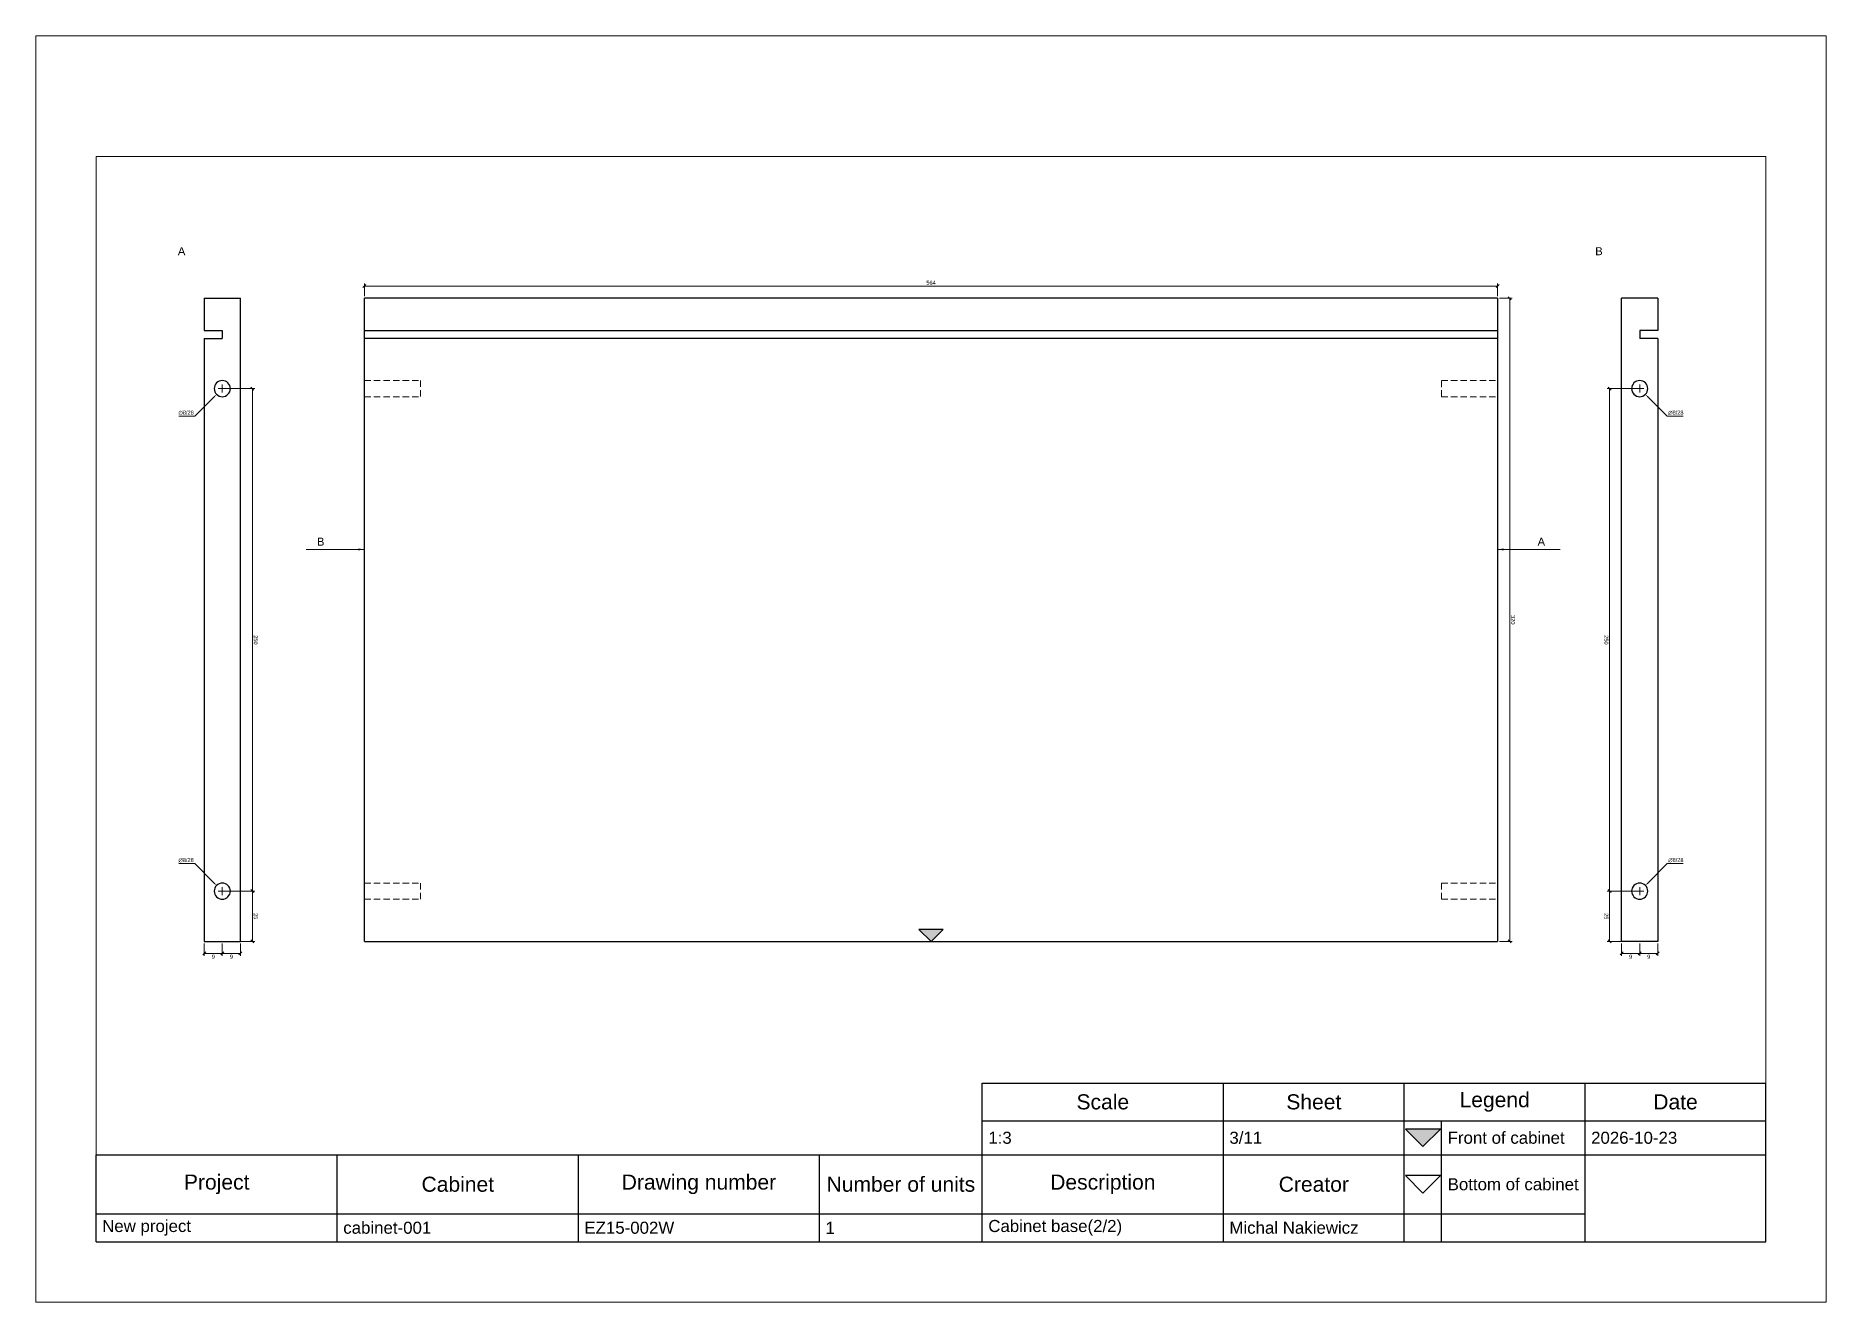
# Paper-space layout 'Cabinet base2' of a CAD drawing. Header units: millimetres. Extents: x -2 to 889, y -2 to 628.
import ezdxf

# ---------------------------------------------------------------- set-up
doc = ezdxf.new("R2010")
doc.units = ezdxf.units.MM
doc.linetypes.add('HIDDEN2', pattern=[4.7625, 3.175, -1.5875])
doc.layers.get('0').update_dxf_attribs({"true_color": 0xc2ced6})
for name, color, linetype, true_color in [('New project_cabinet-001_Cabinet base_Machining group1_View from left', 1, 'Continuous', 0xff0000), ('New project_cabinet-001_Cabinet base_Machining group1_View from right', 1, 'Continuous', 0xff0000), ('New project_cabinet-001_Cabinet base_Machining group_View from left', 1, 'Continuous', 0xff0000), ('New project_cabinet-001_Cabinet base_Machining group_View from right', 1, 'Continuous', 0xff0000), ('New project_cabinet-001_Cabinet base_View from above', 1, 'Continuous', 0xff0000), ('New project_cabinet-001_Cabinet base_View from left', 1, 'Continuous', 0xff0000), ('New project_cabinet-001_Cabinet base_View from right', 1, 'Continuous', 0xff0000)]:
    doc.layers.add(name, color=color, linetype=linetype, true_color=true_color)
doc.layers.add('TitleBlock', color=7, linetype='Continuous')
doc.styles.add('Blum_Dimension', font='arial.ttf', dxfattribs={"height": 2})
doc.styles.add('Blum_Titleblock_Header', font='arial.ttf', dxfattribs={"height": 2.5})
doc.styles.add('Blum_Titleblock_Value', font='arial.ttf', dxfattribs={"height": 2})
doc.styles.add('Blum_ViewInfo', font='arial.ttf', dxfattribs={"height": 4})
doc.dimstyles.new('Blum_Default', dxfattribs={"dimtxt": 2, "dimasz": 1.5, "dimexe": 1.25, "dimexo": 1, "dimtad": 1, "dimtxsty": 'Blum_Dimension', "dimblk": 'OBLIQUE', "dimcen": 2, "dimadec": 0, "dimazin": 2, "dimtfac": 1, "dimtix": 1, "dimtmove": 0, "dimatfit": 3, "dimfxl": 0, "dimlwd": 5, "dimlwe": 5, "dimarcsym": 0})
doc.dimstyles.new('Blum_Default$4', dxfattribs={"dimtxt": 2, "dimasz": 1.5, "dimexe": 1.25, "dimexo": 1, "dimtad": 1, "dimtih": 1, "dimtoh": 1, "dimtxsty": 'Blum_Dimension', "dimblk1": 'OBLIQUE', "dimsah": 1, "dimcen": 2, "dimadec": 0, "dimazin": 2, "dimtfac": 1, "dimtofl": 0, "dimtmove": 0, "dimatfit": 3, "dimfxl": 0, "dimlwd": 5, "dimlwe": 5, "dimarcsym": 0})
doc.dimstyles.new('Blum_ViewInfo', dxfattribs={"dimtxt": 4, "dimasz": 3, "dimexe": 1.25, "dimexo": 1, "dimtad": 1, "dimtxsty": 'Blum_ViewInfo', "dimblk": 'OBLIQUE', "dimcen": 0, "dimadec": 0, "dimazin": 2, "dimtfac": 1, "dimtofl": 0, "dimtmove": 0, "dimatfit": 2, "dimfxl": 0, "dimlwd": 20, "dimlwe": 20, "dimarcsym": 0})

# ---------------------------------------------------------------- blocks, each defined once
blk = doc.blocks.new('Blum_Trinagle_Outline')
blk.add_lwpolyline([(0, 0), (2, 2), (-2, 2)], close=True)
blk = doc.blocks.new('Blum_Trinagle_Filled')
h = blk.add_hatch(color=256)
h.dxf.hatch_style = 1
h.paths.add_polyline_path([(2, 2), (-2, 2), (0, 0)])
blk.add_lwpolyline([(0, 0), (2, 2), (-2, 2)], close=True)
blk = doc.blocks.new('*T80')
at = {"layer": 'TitleBlock', "color": 0, "linetype": 'ByBlock', "lineweight": -2, "transparency": 16777216}
for p, q in [((147, 26.32), (277, 26.32)), ((147, 0), (147, 26.32)), ((187, 0), (187, 26.32)), ((217, 0), (217, 26.32)), ((247, 0), (247, 26.32)), ((277, 0), (277, 26.32)), ((147, 20.08), (277, 20.08)), ((223.2, 0), (223.2, 20.08)), ((0, 14.42), (277, 14.42)), ((0, 0), (0, 14.42)), ((40, 0), (40, 14.42)), ((80, 0), (80, 14.42)), ((120, 0), (120, 14.42)), ((0, 4.67), (247, 4.67)), ((0, 0), (277, 0))]:
    blk.add_line(p, q, dxfattribs=at)
at = {"layer": 'TitleBlock', "color": 0, "lineweight": 0, "transparency": 16777216, "xscale": 1.45, "yscale": 1.45, "zscale": 1.45}
for name, p in [('Blum_Trinagle_Filled', (220.1, 15.8)), ('Blum_Trinagle_Outline', (220.1, 8.09))]:
    blk.add_blockref(name, p, dxfattribs=at)
at = {"layer": 'TitleBlock', "color": 0, "lineweight": 0, "transparency": 16777216}
for s, insert, char_height, width, attachment_point, style in [('Scale', (167, 23.2), 2.5, 37, 5, 'Blum_Titleblock_Header'), ('Sheet', (202, 23.2), 2.5, 27, 5, 'Blum_Titleblock_Header'), ('Legend', (232, 23.2), 2.5, 27, 5, 'Blum_Titleblock_Header'), ('Date', (262, 23.2), 2.5, 27, 5, 'Blum_Titleblock_Header'), ('1:3', (148, 17.25), 2, 38, 4, 'Blum_Titleblock_Value'), ('3/11', (188, 17.25), 2, 28, 4, 'Blum_Titleblock_Value'), ('Front of cabinet', (224.2, 17.25), 2, 21.8, 4, 'Blum_Titleblock_Value'), ('2026-10-23', (248, 17.25), 2, 28, 4, 'Blum_Titleblock_Value'), ('Project', (20, 9.54), 2.5, 37, 5, 'Blum_Titleblock_Header'), ('Cabinet', (60, 9.54), 2.5, 37, 5, 'Blum_Titleblock_Header'), ('Drawing number', (100, 9.54), 2.5, 37, 5, 'Blum_Titleblock_Header'), ('Number of units', (133.5, 9.54), 2.5, 24, 5, 'Blum_Titleblock_Header'), ('Description', (167, 9.54), 2.5, 37, 5, 'Blum_Titleblock_Header'), ('Creator', (202, 9.54), 2.5, 27, 5, 'Blum_Titleblock_Header'), ('Bottom of cabinet', (224.2, 9.54), 2, 21.8, 4, 'Blum_Titleblock_Value'), ('New project', (1, 2.33), 2, 38, 4, 'Blum_Titleblock_Value'), ('cabinet-001', (41, 2.33), 2, 38, 4, 'Blum_Titleblock_Value'), ('EZ15-002W', (81, 2.33), 2, 38, 4, 'Blum_Titleblock_Value'), ('1', (121, 2.33), 2, 25, 4, 'Blum_Titleblock_Value'), ('Cabinet base(2/2)', (148, 2.33), 2, 38, 4, 'Blum_Titleblock_Value'), ('Michal Nakiewicz', (188, 2.33), 2, 28, 4, 'Blum_Titleblock_Value')]:
    blk.add_mtext(s, dxfattribs=dict(at, insert=insert, char_height=char_height, width=width, attachment_point=attachment_point, style=style))
blk = doc.blocks.new('TitleBlock_Cabinet base2')
at = {"layer": 'TitleBlock', "lineweight": 0, "transparency": 33554684}
for points in [[(-0.79, -0.79, 0), (-0.79, 209.21, 0), (296.21, 209.21, 0), (296.21, -0.79, 0)], [(9.21, 9.21, 0), (9.21, 189.21, 0), (286.21, 189.21, 0), (286.21, 9.21, 0)]]:
    blk.add_polyline3d(points, close=True, dxfattribs=at)
blk.add_blockref('*T80', (9.21, 9.21))
blk = doc.blocks.new('_Oblique')
at = {"color": 0, "linetype": 'ByBlock', "lineweight": -2}
blk.add_line((-0.5, -0.5), (0.5, 0.5), dxfattribs=at)
blk = doc.blocks.new('*D82')
at = {"layer": 'New project_cabinet-001_Cabinet base_View from right', "color": 0, "lineweight": 5, "transparency": 16777216}
for p, q in [((91.44, 202.1), (106.69, 202.1)), ((105.44, 177.1), (105.44, 202.1)), ((91.44, 177.1), (106.69, 177.1))]:
    blk.add_line(p, q, dxfattribs=at)
at = {"layer": 'New project_cabinet-001_Cabinet base_View from right', "color": 0, "lineweight": 5, "transparency": 16777216, "xscale": 1.5, "yscale": 1.5, "zscale": 1.5}
for p, rotation in [((105.44, 202.1), 90), ((105.44, 177.1), 270)]:
    blk.add_blockref('_Oblique', p, dxfattribs=dict(at, rotation=rotation))
at = {"layer": 'New project_cabinet-001_Cabinet base_View from right', "color": 0, "lineweight": 0, "transparency": 16777216, "insert": (107.08, 189.6), "char_height": 2, "attachment_point": 5, "rotation": 270, "style": 'Blum_Dimension'}
blk.add_mtext('25', dxfattribs=at)
blk = doc.blocks.new('*D85')
at = {"layer": 'New project_cabinet-001_Cabinet base_View from right', "color": 0, "lineweight": 5, "transparency": 16777216}
for p, q in [((91.44, 452.1), (106.69, 452.1)), ((105.44, 202.1), (105.44, 452.1)), ((91.44, 202.1), (106.69, 202.1))]:
    blk.add_line(p, q, dxfattribs=at)
at = {"layer": 'New project_cabinet-001_Cabinet base_View from right', "color": 0, "lineweight": 5, "transparency": 16777216, "xscale": 1.5, "yscale": 1.5, "zscale": 1.5}
for p, rotation in [((105.44, 452.1), 90), ((105.44, 202.1), 270)]:
    blk.add_blockref('_Oblique', p, dxfattribs=dict(at, rotation=rotation))
at = {"layer": 'New project_cabinet-001_Cabinet base_View from right', "color": 0, "lineweight": 0, "transparency": 16777216, "insert": (107.08, 327.1), "char_height": 2, "attachment_point": 5, "rotation": 270, "style": 'Blum_Dimension'}
blk.add_mtext('250', dxfattribs=at)
blk = doc.blocks.new('*D88')
at = {"layer": 'New project_cabinet-001_Cabinet base_View from right', "color": 0, "lineweight": 5, "transparency": 16777216}
for p, q in [((81.44, 176.1), (81.44, 169.85)), ((81.44, 171.1), (90.44, 171.1)), ((90.44, 176.1), (90.44, 169.85))]:
    blk.add_line(p, q, dxfattribs=at)
at = {"layer": 'New project_cabinet-001_Cabinet base_View from right', "color": 0, "lineweight": 5, "transparency": 16777216, "xscale": 1.5, "yscale": 1.5, "zscale": 1.5, "rotation": 180}
blk.add_blockref('_Oblique', (81.44, 171.1), dxfattribs=at)
at = {"layer": 'New project_cabinet-001_Cabinet base_View from right', "color": 0, "lineweight": 5, "transparency": 16777216, "xscale": 1.5, "yscale": 1.5, "zscale": 1.5}
blk.add_blockref('_Oblique', (90.44, 171.1), dxfattribs=at)
at = {"layer": 'New project_cabinet-001_Cabinet base_View from right', "color": 0, "lineweight": 0, "transparency": 16777216, "insert": (85.94, 169.45), "char_height": 2, "attachment_point": 5, "style": 'Blum_Dimension'}
blk.add_mtext('9', dxfattribs=at)
blk = doc.blocks.new('*D91')
at = {"layer": 'New project_cabinet-001_Cabinet base_View from right', "color": 0, "lineweight": 5, "transparency": 16777216}
for p, q in [((90.44, 176.1), (90.44, 169.85)), ((90.44, 171.1), (99.44, 171.1)), ((99.44, 176.1), (99.44, 169.85))]:
    blk.add_line(p, q, dxfattribs=at)
at = {"layer": 'New project_cabinet-001_Cabinet base_View from right', "color": 0, "lineweight": 5, "transparency": 16777216, "xscale": 1.5, "yscale": 1.5, "zscale": 1.5, "rotation": 180}
blk.add_blockref('_Oblique', (90.44, 171.1), dxfattribs=at)
at = {"layer": 'New project_cabinet-001_Cabinet base_View from right', "color": 0, "lineweight": 5, "transparency": 16777216, "xscale": 1.5, "yscale": 1.5, "zscale": 1.5}
blk.add_blockref('_Oblique', (99.44, 171.1), dxfattribs=at)
at = {"layer": 'New project_cabinet-001_Cabinet base_View from right', "color": 0, "lineweight": 0, "transparency": 16777216, "insert": (94.94, 169.45), "char_height": 2, "attachment_point": 5, "style": 'Blum_Dimension'}
blk.add_mtext('9', dxfattribs=at)
blk = doc.blocks.new('*D94')
at = {"layer": 'New project_cabinet-001_Cabinet base_Machining group_View from right', "color": 0, "lineweight": 5, "transparency": 16777216}
for p, q in [((68.74, 215.8), (76.74, 215.8)), ((76.74, 215.8), (86.55, 205.99)), ((88.44, 202.1), (92.44, 202.1)), ((90.44, 200.1), (90.44, 204.1))]:
    blk.add_line(p, q, dxfattribs=at)
at = {"layer": 'New project_cabinet-001_Cabinet base_Machining group_View from right', "color": 0, "lineweight": 0, "transparency": 16777216}
blk.add_solid([(86.72, 206.16), (86.37, 205.81), (87.61, 204.93)], dxfattribs=at)
at = {"layer": 'New project_cabinet-001_Cabinet base_Machining group_View from right', "color": 0, "lineweight": 0, "transparency": 16777216, "insert": (72.42, 217.5), "char_height": 2, "attachment_point": 5, "style": 'Blum_Dimension'}
blk.add_mtext('∅8/28', dxfattribs=at)
blk = doc.blocks.new('*D97')
at = {"layer": 'New project_cabinet-001_Cabinet base_Machining group1_View from right', "color": 0, "lineweight": 5, "transparency": 16777216}
for p, q in [((76.74, 438.4), (86.55, 448.21)), ((88.44, 452.1), (92.44, 452.1)), ((90.44, 450.1), (90.44, 454.1)), ((68.74, 438.4), (76.74, 438.4))]:
    blk.add_line(p, q, dxfattribs=at)
at = {"layer": 'New project_cabinet-001_Cabinet base_Machining group1_View from right', "color": 0, "lineweight": 0, "transparency": 16777216}
blk.add_solid([(86.37, 448.38), (86.72, 448.03), (87.61, 449.27)], dxfattribs=at)
at = {"layer": 'New project_cabinet-001_Cabinet base_Machining group1_View from right', "color": 0, "lineweight": 0, "transparency": 16777216, "insert": (72.42, 440.1), "char_height": 2, "attachment_point": 5, "style": 'Blum_Dimension'}
blk.add_mtext('∅8/28', dxfattribs=at)
blk = doc.blocks.new('*D100')
at = {"layer": 'New project_cabinet-001_Cabinet base_View from left', "color": 0, "lineweight": 5, "transparency": 16777216}
for p, q in [((794.8, 202.1), (779.55, 202.1)), ((780.8, 177.1), (780.8, 202.1)), ((794.8, 177.1), (779.55, 177.1))]:
    blk.add_line(p, q, dxfattribs=at)
at = {"layer": 'New project_cabinet-001_Cabinet base_View from left', "color": 0, "lineweight": 5, "transparency": 16777216, "xscale": 1.5, "yscale": 1.5, "zscale": 1.5}
for p, rotation in [((780.8, 202.1), 90), ((780.8, 177.1), 270)]:
    blk.add_blockref('_Oblique', p, dxfattribs=dict(at, rotation=rotation))
at = {"layer": 'New project_cabinet-001_Cabinet base_View from left', "color": 0, "lineweight": 0, "transparency": 16777216, "insert": (779.15, 189.6), "char_height": 2, "attachment_point": 5, "rotation": 270, "style": 'Blum_Dimension'}
blk.add_mtext('25', dxfattribs=at)
blk = doc.blocks.new('*D103')
at = {"layer": 'New project_cabinet-001_Cabinet base_View from left', "color": 0, "lineweight": 5, "transparency": 16777216}
for p, q in [((794.8, 452.1), (779.55, 452.1)), ((780.8, 202.1), (780.8, 452.1)), ((794.8, 202.1), (779.55, 202.1))]:
    blk.add_line(p, q, dxfattribs=at)
at = {"layer": 'New project_cabinet-001_Cabinet base_View from left', "color": 0, "lineweight": 5, "transparency": 16777216, "xscale": 1.5, "yscale": 1.5, "zscale": 1.5}
for p, rotation in [((780.8, 452.1), 90), ((780.8, 202.1), 270)]:
    blk.add_blockref('_Oblique', p, dxfattribs=dict(at, rotation=rotation))
at = {"layer": 'New project_cabinet-001_Cabinet base_View from left', "color": 0, "lineweight": 0, "transparency": 16777216, "insert": (779.15, 327.1), "char_height": 2, "attachment_point": 5, "rotation": 270, "style": 'Blum_Dimension'}
blk.add_mtext('250', dxfattribs=at)
blk = doc.blocks.new('*D106')
at = {"layer": 'New project_cabinet-001_Cabinet base_View from left', "color": 0, "lineweight": 5, "transparency": 16777216}
for p, q in [((786.8, 176.1), (786.8, 169.85)), ((786.8, 171.1), (795.8, 171.1)), ((795.8, 176.1), (795.8, 169.85))]:
    blk.add_line(p, q, dxfattribs=at)
at = {"layer": 'New project_cabinet-001_Cabinet base_View from left', "color": 0, "lineweight": 5, "transparency": 16777216, "xscale": 1.5, "yscale": 1.5, "zscale": 1.5, "rotation": 180}
blk.add_blockref('_Oblique', (786.8, 171.1), dxfattribs=at)
at = {"layer": 'New project_cabinet-001_Cabinet base_View from left', "color": 0, "lineweight": 5, "transparency": 16777216, "xscale": 1.5, "yscale": 1.5, "zscale": 1.5}
blk.add_blockref('_Oblique', (795.8, 171.1), dxfattribs=at)
at = {"layer": 'New project_cabinet-001_Cabinet base_View from left', "color": 0, "lineweight": 0, "transparency": 16777216, "insert": (791.3, 169.45), "char_height": 2, "attachment_point": 5, "style": 'Blum_Dimension'}
blk.add_mtext('9', dxfattribs=at)
blk = doc.blocks.new('*D109')
at = {"layer": 'New project_cabinet-001_Cabinet base_View from left', "color": 0, "lineweight": 5, "transparency": 16777216}
for p, q in [((795.8, 176.1), (795.8, 169.85)), ((795.8, 171.1), (804.8, 171.1)), ((804.8, 176.1), (804.8, 169.85))]:
    blk.add_line(p, q, dxfattribs=at)
at = {"layer": 'New project_cabinet-001_Cabinet base_View from left', "color": 0, "lineweight": 5, "transparency": 16777216, "xscale": 1.5, "yscale": 1.5, "zscale": 1.5, "rotation": 180}
blk.add_blockref('_Oblique', (795.8, 171.1), dxfattribs=at)
at = {"layer": 'New project_cabinet-001_Cabinet base_View from left', "color": 0, "lineweight": 5, "transparency": 16777216, "xscale": 1.5, "yscale": 1.5, "zscale": 1.5}
blk.add_blockref('_Oblique', (804.8, 171.1), dxfattribs=at)
at = {"layer": 'New project_cabinet-001_Cabinet base_View from left', "color": 0, "lineweight": 0, "transparency": 16777216, "insert": (800.3, 169.45), "char_height": 2, "attachment_point": 5, "style": 'Blum_Dimension'}
blk.add_mtext('9', dxfattribs=at)
blk = doc.blocks.new('*D112')
at = {"layer": 'New project_cabinet-001_Cabinet base_Machining group_View from left', "color": 0, "lineweight": 5, "transparency": 16777216}
for p, q in [((809.5, 215.8), (799.69, 205.99)), ((817.5, 215.8), (809.5, 215.8)), ((793.8, 202.1), (797.8, 202.1)), ((795.8, 200.1), (795.8, 204.1))]:
    blk.add_line(p, q, dxfattribs=at)
at = {"layer": 'New project_cabinet-001_Cabinet base_Machining group_View from left', "color": 0, "lineweight": 0, "transparency": 16777216}
blk.add_solid([(799.51, 206.16), (799.87, 205.81), (798.63, 204.93)], dxfattribs=at)
at = {"layer": 'New project_cabinet-001_Cabinet base_Machining group_View from left', "color": 0, "lineweight": 0, "transparency": 16777216, "insert": (813.81, 217.5), "char_height": 2, "attachment_point": 5, "style": 'Blum_Dimension'}
blk.add_mtext('∅8/28', dxfattribs=at)
blk = doc.blocks.new('*D115')
at = {"layer": 'New project_cabinet-001_Cabinet base_Machining group1_View from left', "color": 0, "lineweight": 5, "transparency": 16777216}
for p, q in [((793.8, 452.1), (797.8, 452.1)), ((795.8, 450.1), (795.8, 454.1)), ((809.5, 438.4), (799.69, 448.21)), ((817.5, 438.4), (809.5, 438.4))]:
    blk.add_line(p, q, dxfattribs=at)
at = {"layer": 'New project_cabinet-001_Cabinet base_Machining group1_View from left', "color": 0, "lineweight": 0, "transparency": 16777216}
blk.add_solid([(799.87, 448.38), (799.51, 448.03), (798.63, 449.27)], dxfattribs=at)
at = {"layer": 'New project_cabinet-001_Cabinet base_Machining group1_View from left', "color": 0, "lineweight": 0, "transparency": 16777216, "insert": (813.81, 440.1), "char_height": 2, "attachment_point": 5, "style": 'Blum_Dimension'}
blk.add_mtext('∅8/28', dxfattribs=at)
blk = doc.blocks.new('*D118')
at = {"layer": 'New project_cabinet-001_Cabinet base_View from above', "color": 0, "lineweight": 5, "transparency": 16777216}
for p, q in [((161.12, 498.1), (161.12, 504.35)), ((161.12, 503.1), (725.12, 503.1)), ((725.12, 498.1), (725.12, 504.35))]:
    blk.add_line(p, q, dxfattribs=at)
at = {"layer": 'New project_cabinet-001_Cabinet base_View from above', "color": 0, "lineweight": 5, "transparency": 16777216, "xscale": 1.5, "yscale": 1.5, "zscale": 1.5, "rotation": 180}
blk.add_blockref('_Oblique', (161.12, 503.1), dxfattribs=at)
at = {"layer": 'New project_cabinet-001_Cabinet base_View from above', "color": 0, "lineweight": 5, "transparency": 16777216, "xscale": 1.5, "yscale": 1.5, "zscale": 1.5}
blk.add_blockref('_Oblique', (725.12, 503.1), dxfattribs=at)
at = {"layer": 'New project_cabinet-001_Cabinet base_View from above', "color": 0, "lineweight": 0, "transparency": 16777216, "insert": (443.12, 504.74), "char_height": 2, "attachment_point": 5, "style": 'Blum_Dimension'}
blk.add_mtext('564', dxfattribs=at)
blk = doc.blocks.new('*D121')
at = {"layer": 'New project_cabinet-001_Cabinet base_View from above', "color": 0, "lineweight": 5, "transparency": 16777216}
for p, q in [((726.12, 497.1), (732.37, 497.1)), ((731.12, 177.1), (731.12, 497.1)), ((726.12, 177.1), (732.37, 177.1))]:
    blk.add_line(p, q, dxfattribs=at)
at = {"layer": 'New project_cabinet-001_Cabinet base_View from above', "color": 0, "lineweight": 5, "transparency": 16777216, "xscale": 1.5, "yscale": 1.5, "zscale": 1.5}
for p, rotation in [((731.12, 497.1), 90), ((731.12, 177.1), 270)]:
    blk.add_blockref('_Oblique', p, dxfattribs=dict(at, rotation=rotation))
at = {"layer": 'New project_cabinet-001_Cabinet base_View from above', "color": 0, "lineweight": 0, "transparency": 16777216, "insert": (732.77, 337.1), "char_height": 2, "attachment_point": 5, "rotation": 270, "style": 'Blum_Dimension'}
blk.add_mtext('320', dxfattribs=at)

psp = doc.layouts.new('Cabinet base2')

# ---------------------------------------------------------------- linework, layer by layer
at = {"linetype": 'Continuous', "lineweight": 30, "transparency": 33554684}
for p, q in [((81.436, 497.097), (81.436, 481.097)), ((81.436, 497.097), (99.436, 497.097)), ((99.436, 177.097), (99.436, 497.097)), ((161.119, 481.097), (161.119, 497.097)), ((725.119, 497.097), (161.119, 497.097)), ((725.119, 497.097), (725.119, 481.097)), ((804.801, 497.097), (786.801, 497.097)), ((786.801, 177.097), (786.801, 497.097)), ((804.801, 497.097), (804.801, 481.097)), ((81.436, 481.097), (90.436, 481.097)), ((81.436, 477.097), (90.436, 477.097)), ((81.436, 477.097), (81.436, 177.097)), ((90.436, 481.097), (90.436, 477.097)), ((161.119, 481.097), (725.119, 481.097)), ((161.119, 477.097), (161.119, 481.097)), ((725.119, 477.097), (161.119, 477.097)), ((161.119, 456.097), (161.119, 477.097)), ((725.119, 481.097), (725.119, 477.097)), ((725.119, 477.097), (725.119, 456.097)), ((795.801, 481.097), (795.801, 477.097)), ((804.801, 481.097), (795.801, 481.097)), ((804.801, 477.097), (795.801, 477.097)), ((804.801, 477.097), (804.801, 177.097)), ((161.119, 448.097), (161.119, 456.097)), ((725.119, 456.097), (725.119, 448.097)), ((161.119, 206.097), (161.119, 448.097)), ((725.119, 448.097), (725.119, 206.097)), ((161.119, 198.097), (161.119, 206.097)), ((725.119, 206.097), (725.119, 198.097)), ((161.119, 177.097), (161.119, 198.097)), ((725.119, 198.097), (725.119, 177.097)), ((81.436, 177.097), (99.436, 177.097)), ((161.119, 177.097), (725.119, 177.097)), ((804.801, 177.097), (786.801, 177.097))]:
    psp.add_line(p, q, dxfattribs=at)
at = {"linetype": 'HIDDEN2', "lineweight": 5, "transparency": 33554684}
for p, q in [((161.119, 456.097), (189.119, 456.097)), ((189.119, 456.097), (189.119, 448.097)), ((697.119, 448.097), (697.119, 456.097)), ((697.119, 456.097), (725.119, 456.097)), ((161.119, 448.097), (189.119, 448.097)), ((697.119, 448.097), (725.119, 448.097)), ((161.119, 206.097), (189.119, 206.097)), ((189.119, 206.097), (189.119, 198.097)), ((697.119, 198.097), (697.119, 206.097)), ((697.119, 206.097), (725.119, 206.097)), ((161.119, 198.097), (189.119, 198.097)), ((697.119, 198.097), (725.119, 198.097))]:
    psp.add_line(p, q, dxfattribs=at)
at = {"linetype": 'Continuous', "lineweight": 30, "transparency": 33554684, "extrusion": (0, 0, -1)}
for centre in [(-90.436, 452.097), (-795.801, 452.097), (-90.436, 202.097), (-795.801, 202.097)]:
    psp.add_circle(centre, 4, dxfattribs=at)

# ---------------------------------------------------------------- block references
at = {"lineweight": 0, "transparency": 33554684, "xscale": 3, "yscale": 3, "zscale": 3}
psp.add_blockref('TitleBlock_Cabinet base2', (0, 0), dxfattribs=at)
at = {"layer": 'New project_cabinet-001_Cabinet base_View from above', "lineweight": 0, "transparency": 33554684, "xscale": 3, "yscale": 3, "zscale": 3}
psp.add_blockref('Blum_Trinagle_Filled', (443.119, 177.097), dxfattribs=at)

# ---------------------------------------------------------------- texts
at = {"lineweight": 0, "transparency": 33554684, "char_height": 4, "style": 'Blum_ViewInfo'}
for s, insert, attachment_point in [('A', (68.311, 518.472), 7), ('B', (773.676, 518.472), 7), ('B', (141.244, 373.972), 9), ('A', (744.994, 373.972), 7)]:
    psp.add_mtext(s, dxfattribs=dict(at, insert=insert, attachment_point=attachment_point))

# ---------------------------------------------------------------- dimensions: what is measured, and where the dimension line sits
at = {"layer": 'New project_cabinet-001_Cabinet base_Machining group1_View from left', "lineweight": 0, "transparency": 33554684}
dim = psp.add_diameter_dim_2p(p1=(792.973, 454.925), p2=(798.63, 449.268), dimstyle='Blum_Default$4', override={"dimscale": 0, "dimpost": '/28'}, dxfattribs=at)
dim.commit()
dim.dimension.update_dxf_attribs({"geometry": '*D115', "text_midpoint": (813.814, 438.396), "dimtype": 163})
at = {"layer": 'New project_cabinet-001_Cabinet base_Machining group1_View from right', "lineweight": 0, "transparency": 33554684}
dim = psp.add_diameter_dim_2p(p1=(93.265, 454.925), p2=(87.608, 449.268), dimstyle='Blum_Default$4', override={"dimscale": 0, "dimpost": '/28'}, dxfattribs=at)
dim.commit()
dim.dimension.update_dxf_attribs({"geometry": '*D97', "text_midpoint": (72.424, 438.396), "dimtype": 163})
at = {"layer": 'New project_cabinet-001_Cabinet base_Machining group_View from left', "lineweight": 0, "transparency": 33554684}
dim = psp.add_diameter_dim_2p(p1=(792.973, 199.268), p2=(798.63, 204.925), dimstyle='Blum_Default$4', override={"dimscale": 0, "dimpost": '/28'}, dxfattribs=at)
dim.commit()
dim.dimension.update_dxf_attribs({"geometry": '*D112', "text_midpoint": (813.814, 215.797), "dimtype": 163})
at = {"layer": 'New project_cabinet-001_Cabinet base_Machining group_View from right', "lineweight": 0, "transparency": 33554684}
dim = psp.add_diameter_dim_2p(p1=(93.265, 199.268), p2=(87.608, 204.925), dimstyle='Blum_Default$4', override={"dimscale": 0, "dimpost": '/28'}, dxfattribs=at)
dim.commit()
dim.dimension.update_dxf_attribs({"geometry": '*D94', "text_midpoint": (72.424, 215.797), "dimtype": 163})
at = {"layer": 'New project_cabinet-001_Cabinet base_View from above', "lineweight": 0, "transparency": 33554684}
dim = psp.add_linear_dim(base=(725.119, 503.097), p1=(161.119, 497.097), p2=(725.119, 497.097), dimstyle='Blum_Default', override={"dimscale": 0}, dxfattribs=at)
dim.commit()
dim.dimension.update_dxf_attribs({"geometry": '*D118', "text_midpoint": (443.119, 504.743)})
dim = psp.add_linear_dim(base=(731.119, 497.097), p1=(725.119, 177.097), p2=(725.119, 497.097), angle=90, dimstyle='Blum_Default', override={"dimscale": 0}, dxfattribs=at)
dim.commit()
dim.dimension.update_dxf_attribs({"geometry": '*D121', "text_midpoint": (732.766, 337.097)})
at = {"layer": 'New project_cabinet-001_Cabinet base_View from left', "lineweight": 0, "transparency": 33554684}
for base, p1, p2, picture, middle in [((780.801, 452.097), (795.801, 202.097), (795.801, 452.097), '*D103', (779.155, 327.097)), ((780.801, 202.097), (795.801, 177.097), (795.801, 202.097), '*D100', (779.155, 189.597))]:
    dim = psp.add_linear_dim(base=base, p1=p1, p2=p2, angle=90, dimstyle='Blum_Default', override={"dimscale": 0, "dimtad": 4}, dxfattribs=at)
    dim.commit()
    dim.dimension.update_dxf_attribs({"geometry": picture, "text_midpoint": middle})
for base, p1, p2, picture, middle in [((795.801, 171.097), (786.801, 177.097), (795.801, 177.097), '*D106', (791.301, 169.45)), ((804.801, 171.097), (795.801, 177.097), (804.801, 177.097), '*D109', (800.301, 169.45))]:
    dim = psp.add_linear_dim(base=base, p1=p1, p2=p2, dimstyle='Blum_Default', override={"dimscale": 0, "dimtad": 4}, dxfattribs=at)
    dim.commit()
    dim.dimension.update_dxf_attribs({"geometry": picture, "text_midpoint": middle})
at = {"layer": 'New project_cabinet-001_Cabinet base_View from right', "lineweight": 0, "transparency": 33554684}
for base, p1, p2, picture, middle in [((105.436, 452.097), (90.436, 202.097), (90.436, 452.097), '*D85', (107.083, 327.097)), ((105.436, 202.097), (90.436, 177.097), (90.436, 202.097), '*D82', (107.083, 189.597))]:
    dim = psp.add_linear_dim(base=base, p1=p1, p2=p2, angle=90, dimstyle='Blum_Default', override={"dimscale": 0}, dxfattribs=at)
    dim.commit()
    dim.dimension.update_dxf_attribs({"geometry": picture, "text_midpoint": middle})
for base, p1, p2, picture, middle in [((90.436, 171.097), (81.436, 177.097), (90.436, 177.097), '*D88', (85.936, 169.45)), ((99.436, 171.097), (90.436, 177.097), (99.436, 177.097), '*D91', (94.936, 169.45))]:
    dim = psp.add_linear_dim(base=base, p1=p1, p2=p2, dimstyle='Blum_Default', override={"dimscale": 0, "dimtad": 4}, dxfattribs=at)
    dim.commit()
    dim.dimension.update_dxf_attribs({"geometry": picture, "text_midpoint": middle})

# ---------------------------------------------------------------- leaders
at = {"lineweight": 0, "transparency": 33554684}
for points in [[(161.119, 372.097), (132.182, 372.097)], [(725.119, 372.097), (756.2, 372.097)]]:
    psp.add_leader(points, dimstyle='Blum_ViewInfo', override={"dimscale": 0}, dxfattribs=at)

doc.saveas('drawing.dxf')
